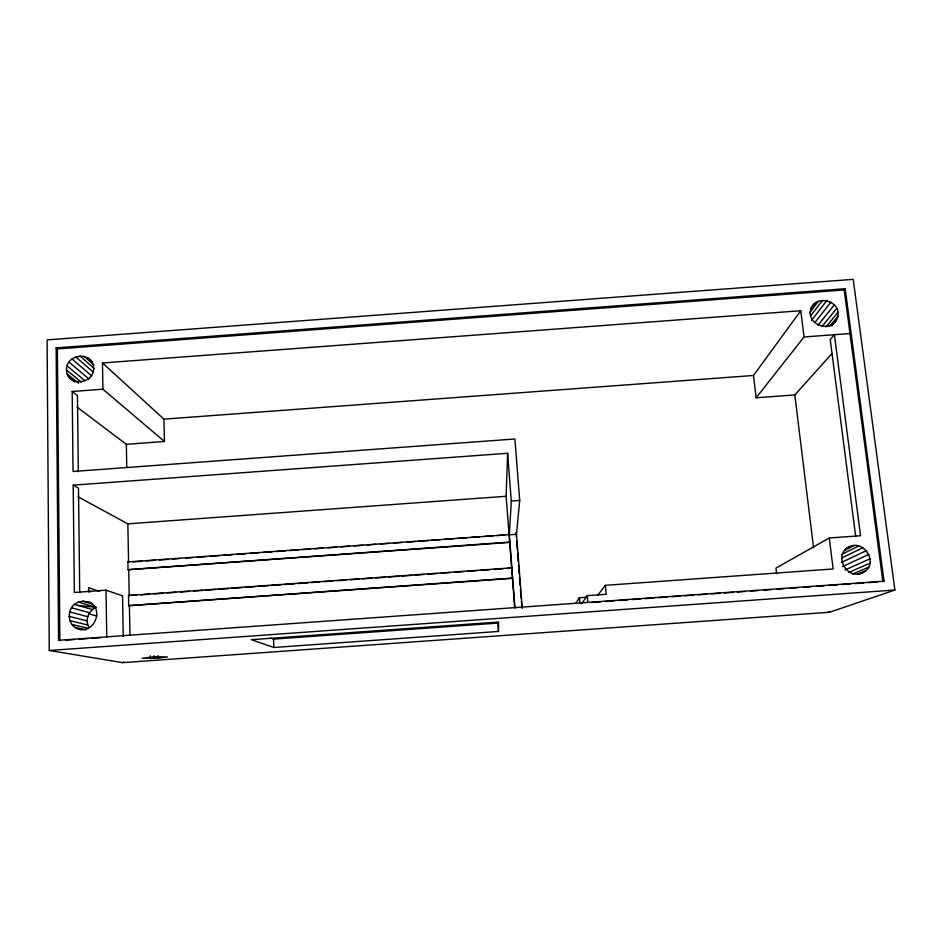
<?xml version="1.0" encoding="UTF-8"?>
<svg xmlns="http://www.w3.org/2000/svg" width="942" height="942" viewBox="0 0 942 942"><rect width="100%" height="100%" fill="white"/><g stroke="black" fill="none" stroke-linecap="round" stroke-linejoin="round"><path stroke-width="1.41" d="M498.506 631.446L498.53 622.038L251.337 639.7L273.863 647.484L498.506 631.446L497.894 623.086L273.533 639.123L270.872 638.111M859.457 574.008C882.324 567.496 864.191 535.138 845.975 548.574M509.092 534.302L509.669 542.415L128.041 569.698L127.9 561.927L509.08 534.656L506.125 496.269L507.608 453.267L73.205 485.154L74.359 592.471L106.022 590.187L122.519 595.85L123.249 636.545M837.827 316.453C841.383 300.133 814.1 293.716 810.615 310.318C807.011 326.686 834.376 333.115 837.827 316.453L829.431 326.544M514.968 607.99L509.339 534.797L511.306 501.038L507.608 453.267M507.255 568.462L511.671 567.849L128.536 595.462L128.724 605.671L512.436 578.329L511.671 567.849M522.268 608.485L516.487 534.279L519.713 500.426L514.874 438.984L73.052 471.483L72.193 391.483L102.902 389.199L164.473 441.492L163.92 419.143L102.49 362.964L800.771 310.73L804.068 336.965L756.108 397.807L794.812 394.945L831.939 353.627M89.101 627.454C84.474 620.401 88.619 610.334 96.214 607.343L78.527 602.173C64.974 606.73 66.705 628.879 81.565 629.692M66.529 370.006C65.646 353.674 93.234 350.718 93.576 367.992C94.506 384.383 66.811 387.35 66.529 370.006L81.295 382.158M575.821 603.316L579.377 597.734L586.642 597.216M581.685 603.716L587.219 595.662L606.189 594.308L605.376 585.323L833.14 568.968L829.266 538L860.552 535.739L834.388 334.704L830.22 339.544L855.725 536.716M756.108 397.807L753.506 375.469L800.771 310.73M810.356 308.846L814.771 303.395M809.59 312.862L818.351 301.252M810.968 315.429L822.519 300.31M597.664 595.368L605.376 585.323M811.533 320.386L826.829 300.616M814.795 322.682L830.915 302.194M845.186 288.711L884.02 581.19L882.878 581.614L844.209 289.948L845.186 288.711L56.143 347.892L58.581 640.301L59.864 640.548L57.391 348.952L56.143 347.892M818.045 325.226L834.341 304.855M822.166 326.332L836.755 308.364M825.851 327.074L837.968 312.355M831.715 325.802L836.355 320.245M849.837 546.619C832.74 553.613 846.01 580.248 862.13 572.889M829.266 538L775.984 568.085L776.644 573.749M845.021 550.199L854.147 545.606M841.854 554.32L858.645 545.983M841.983 557.864L862.896 547.702M841.394 562.48L866.475 550.599M842.407 566.613L868.995 554.379M844.915 570.028L870.278 558.7M848.777 572.406L870.149 563.116M852.675 574.019L868.642 567.214M857.762 573.984L865.875 570.581M829.584 612.241L894.9 590.022L853.193 279.35L47.1 339.897L49.255 650.486L122.59 662.65L829.584 612.241A8.042 2.131 83.9 0 1 828.418 611.523M78.527 602.173L82.849 601.173L91.174 602.75M158.079 658.222L167.417 656.963L155.454 656.692L142.148 658.211L158.079 658.222L158.02 655.514M57.391 348.952L844.209 289.948M804.068 336.965L849.99 333.539M163.92 419.143L753.506 375.469M77.209 407.238L126.334 444.306L164.473 441.492M78.08 496.823L127.841 523.846L506.125 496.269M511.306 501.038L519.713 500.426M132.963 561.903L141.747 561.267M146.14 560.949L154.924 560.313M159.304 559.995L168.088 559.36M172.48 559.042L179.792 558.512M185.656 558.088L192.969 557.558M197.361 557.24L206.145 556.604M210.525 556.286L219.309 555.65M223.701 555.333L232.486 554.697M236.878 554.379L245.65 553.743M250.042 553.425L258.826 552.789M263.218 552.471L271.991 551.835M276.383 551.517L285.167 550.882M289.559 550.564L298.343 549.928M302.723 549.61L310.048 549.08M314.44 548.762L323.212 548.126M327.604 547.808L336.388 547.172M340.78 546.855L349.564 546.219M353.945 545.901L362.729 545.265M367.121 544.947L375.905 544.299M380.297 543.981L389.07 543.346M393.462 543.028L402.246 542.392M406.638 542.074L415.41 541.438M418.342 541.226L428.586 540.484M431.518 540.272L440.291 539.636M444.683 539.319L453.467 538.683M457.859 538.365L466.631 537.729M471.024 537.411L479.808 536.775M484.2 536.457L492.984 535.821M497.364 535.503L504.688 534.974M509.339 534.797L516.487 534.279M128.041 569.698L509.693 542.074M128.536 595.462L136.543 595.179M140.935 594.861L149.731 594.225M154.123 593.907L162.919 593.272M167.311 592.954L176.095 592.318M180.499 592L189.283 591.376M193.687 591.058L202.471 590.422M205.403 590.21L215.659 589.468M218.591 589.256L228.847 588.526M231.779 588.314L242.035 587.572M244.967 587.361L255.223 586.619M258.155 586.407L268.411 585.665M271.343 585.453L281.599 584.723M284.531 584.511L294.787 583.769M297.719 583.557L307.975 582.815M310.907 582.603L319.703 581.979M324.095 581.661L332.891 581.026M337.283 580.708L346.067 580.072M350.471 579.754L359.255 579.118M362.187 578.906L372.443 578.176M375.375 577.964L385.631 577.222M388.563 577.01L398.819 576.269M401.751 576.057L412.007 575.327M414.939 575.115L423.735 574.479M428.127 574.161L436.923 573.525M441.315 573.207L450.111 572.571M454.503 572.253L463.299 571.629M467.691 571.311L476.487 570.675M480.879 570.357L489.675 569.722M494.067 569.404L502.851 568.768M128.724 605.671L512.46 578.058M58.581 640.301L884.02 581.19M65.728 640.124L74.524 639.5M78.916 639.182L87.7 638.558M92.104 638.24L100.888 637.616M592.247 602.433L601.055 601.797M605.459 601.479L614.266 600.855M618.67 600.537L627.466 599.901M631.87 599.583L640.678 598.959M645.082 598.641L653.889 598.017M658.293 597.699L667.101 597.063M671.505 596.745L680.312 596.121M684.716 595.803L693.524 595.179M697.928 594.861L706.736 594.225M711.139 593.907L719.947 593.283M724.351 592.965L733.159 592.341M737.562 592.023L744.898 591.494M750.774 591.07L758.11 590.552M763.986 590.128L771.321 589.598M777.197 589.186L784.533 588.656M790.409 588.232L797.744 587.714M803.62 587.29L810.956 586.76M816.832 586.348L824.168 585.818M828.571 585.5L837.379 584.876M841.783 584.558L850.591 583.922M854.995 583.616L863.802 582.98M868.206 582.662L877.014 582.038M49.255 650.486L894.9 590.022M78.834 629.068C95.601 633.942 104.774 606.059 87.182 601.549M77.727 605.341L96.214 607.343M74.889 627.325L85.899 629.868M71.722 624.416L88.36 628.338M69.708 620.613L87.794 625.017M68.966 616.292L87.088 620.872M69.614 611.888L87.688 616.657M88.984 613.866L96.991 616.044M71.557 607.814L89.537 612.759M74.642 604.47L92.481 609.545M82.849 601.173L92.269 603.975M88.136 591.011L90.856 591.894M99.287 591.282L88.642 587.714L88.701 592.071M127.9 561.927L128.571 562.221L127.841 523.846M73.205 485.154L78.504 488.144L79.717 592.695M72.193 391.483L77.444 395.581L78.316 471.707M69.178 377.518L74.83 382.099M67.235 374.009L78.586 383.253M67.153 365.92L84.992 380.768M69.025 362.117L88.995 379.002M71.992 359.008L91.821 376.035M75.737 356.865L93.211 372.078M79.905 355.935L94.188 368.534M84.074 356.241L93.87 364.966M87.853 357.819L92.175 361.681M794.812 394.945L813.57 547.773M587.219 595.662L587.843 602.739M579.377 597.734L579.86 603.257M516.004 532.442L516.346 536.822M516.687 541.214L517.382 549.987M517.605 552.919L518.288 561.691M518.512 564.623L519.195 573.395M519.537 577.787L520.114 585.1M520.455 589.492L521.138 598.264M521.362 601.184L521.821 607.037M509.669 542.415L511.647 568.144M512.436 578.329L514.673 607.566M273.533 639.123L273.863 647.484M154.123 655.75L154.182 658.458M150.284 655.891L150.343 658.611M126.334 444.306L126.77 467.432M128.724 569.981L129.207 595.697M129.407 605.894L129.961 635.12M102.49 362.964L102.902 389.199M106.022 590.187L106.752 637.192M123.732 661.767A7.983 2.308 87.9 0 1 122.59 662.65"/></g></svg>
